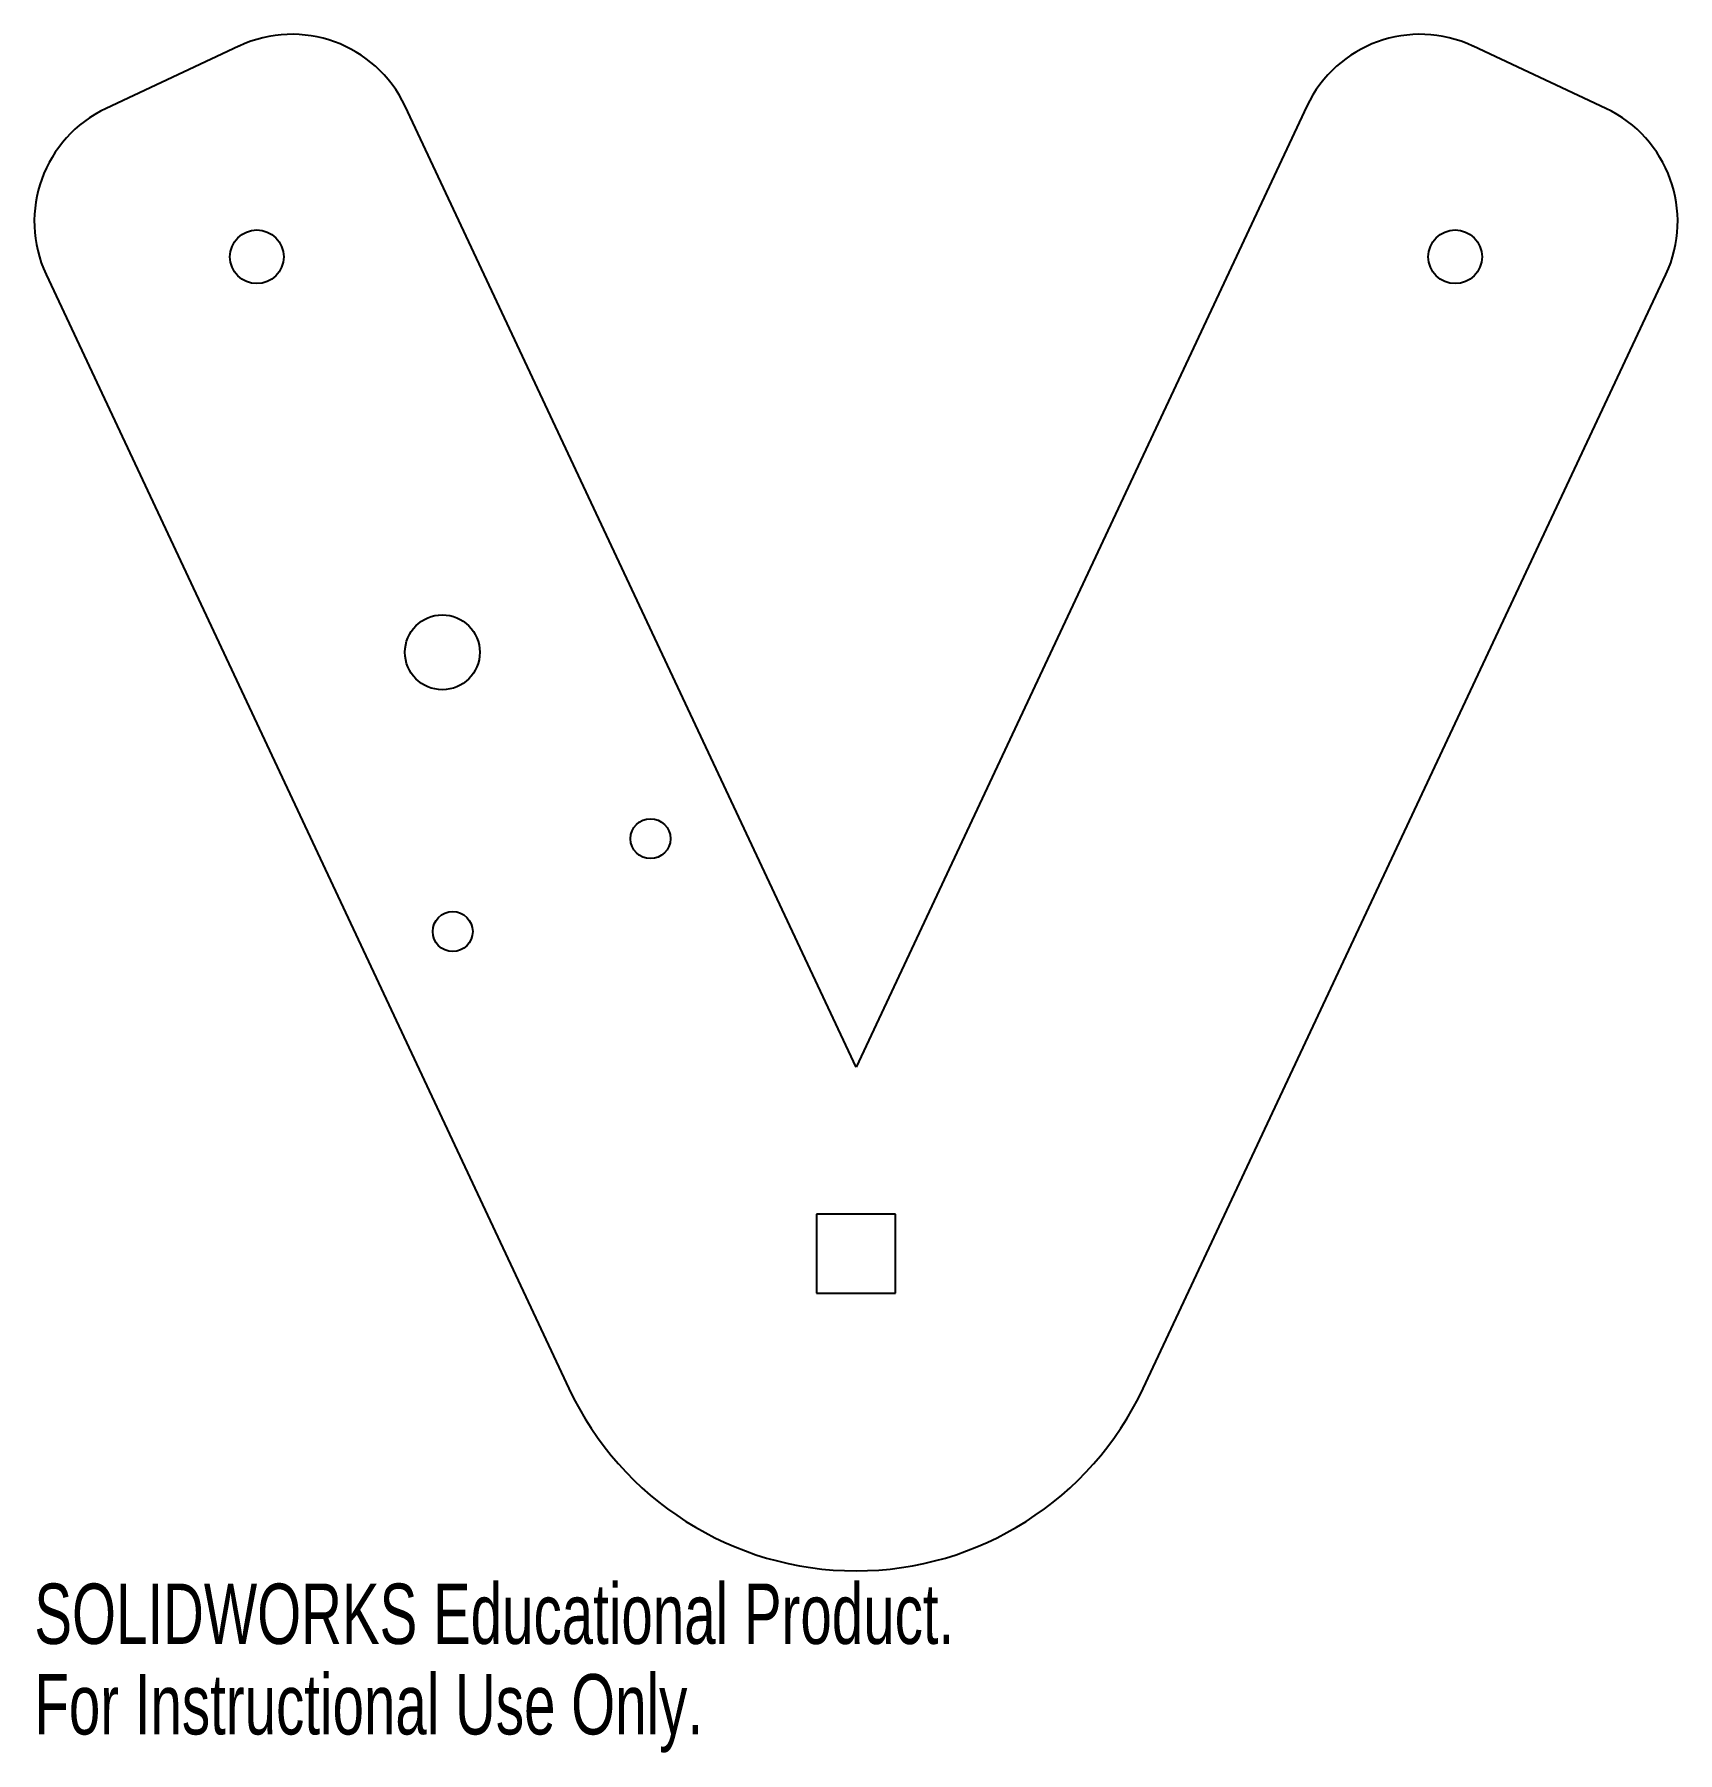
# Model space of a CAD drawing. Header units: millimetres. Extents: x -66 to 66, y -40 to 98.
import ezdxf

# ---------------------------------------------------------------- set-up
doc = ezdxf.new("R2010")
doc.units = ezdxf.units.MM
doc.styles.add('SLDTEXTSTYLE0', font='TXT', dxfattribs={"width": 0.7})

msp = doc.modelspace()

# ---------------------------------------------------------------- linework, layer by layer
at = {"color": 7, "linetype": 'Continuous', "lineweight": 25}
for p, q in [((-49.42, 96.73), (-60.06, 91.74)), ((60.06, 91.74), (49.42, 96.73)), ((0, 14.95), (-36.12, 91.93)), ((36.12, 91.93), (0, 14.95)), ((-64.86, 78.44), (-22.99, -10.79)), ((22.99, -10.79), (64.86, 78.44)), ((-3.17, 3.17), (-3.17, -3.17)), ((3.17, 3.17), (-3.17, 3.17)), ((3.17, -3.17), (3.17, 3.17)), ((-3.17, -3.17), (3.17, -3.17))]:
    msp.add_line(p, q, dxfattribs=at)
for centre, radius in [((-47.99, 79.86), 2.15), ((47.99, 79.86), 2.15), ((-33.13, 48.18), 3), ((-16.46, 33.25), 1.6), ((-32.3, 25.81), 1.6)]:
    msp.add_circle(centre, radius, dxfattribs=at)
for centre, radius, start, end in [((-45.17, 87.68), 10, 25.1364, 115.1364), ((45.17, 87.68), 10, 64.8636, 154.8636), ((-55.81, 82.69), 10, 115.1364, 205.1364), ((55.81, 82.69), 10, 334.8636, 64.8636), ((0, 0), 25.4, 205.1364, 334.8636)]:
    msp.add_arc(centre, radius, start, end, dxfattribs=at)

# ---------------------------------------------------------------- texts
at = {"color": 7, "linetype": 'Continuous', "char_height": 4.8336, "attachment_point": 1, "style": 'SLDTEXTSTYLE0'}
for s, insert in [('SOLIDWORKS Educational Product.', (-65.81, -26.42)), ('For Instructional Use Only.', (-65.81, -33.67))]:
    msp.add_mtext(s, dxfattribs=dict(at, insert=insert))

doc.saveas('drawing.dxf')
